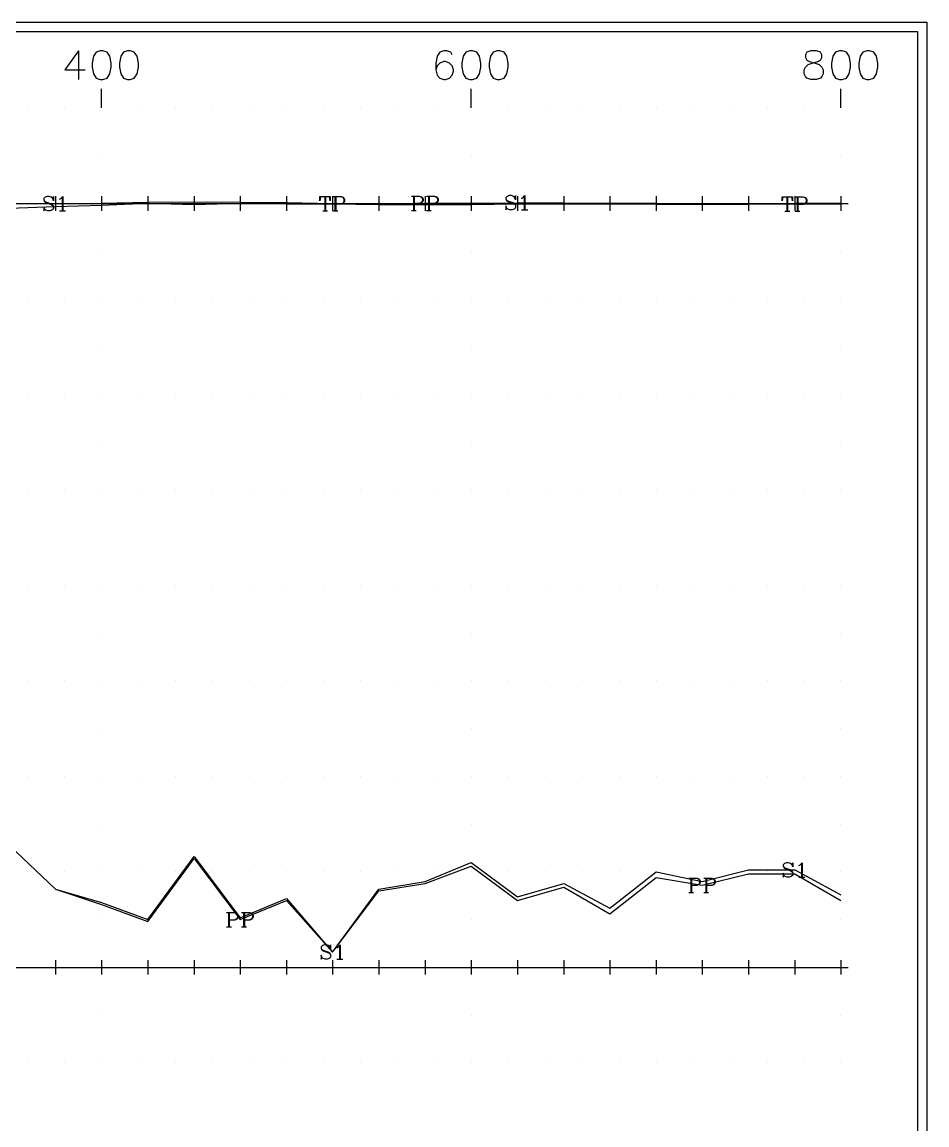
# Model space of a CAD drawing. Extents: x 10 to 200, y 0 to 250.
# Drawn here: x 105.3 to 200, y 134.5 to 250 of the extents above; entities that cross this region are included whole.
import ezdxf

# ---------------------------------------------------------------- set-up
doc = ezdxf.new("R2010")
doc.units = 0
doc.linetypes.add('1', pattern=[0])
for name, color, linetype in [('1', 7, '1'), ('2', 7, '1'), ('3', 7, '1')]:
    doc.layers.add(name, color=color, linetype=linetype)

msp = doc.modelspace()

# ---------------------------------------------------------------- linework, layer by layer
at = {"layer": '1'}
for p, q in [((111.15, 247), (111.15, 244)), ((113.58, 241), (113.58, 243)), ((152.29, 241), (152.29, 243)), ((191, 241), (191, 243)), ((107.98, 231), (109.5, 231)), ((108.74, 231.76), (108.74, 230.24)), ((109.46, 231.65), (109.46, 230.22)), ((112.82, 231), (114.34, 231)), ((113.58, 231.76), (113.58, 230.24)), ((117.66, 231), (119.18, 231)), ((118.42, 231.76), (118.42, 230.24)), ((122.5, 231), (124.02, 231)), ((123.26, 231.76), (123.26, 230.24)), ((127.33, 231), (128.86, 231)), ((128.1, 231.76), (128.1, 230.24)), ((132.17, 231), (133.7, 231)), ((132.94, 231.76), (132.94, 230.24)), ((136.95, 231.72), (136.95, 230.22)), ((137.01, 231), (138.54, 231)), ((137.02, 231.72), (137.02, 230.22)), ((137.77, 231.76), (137.77, 230.24)), ((138.02, 231.72), (138.02, 230.22)), ((138.1, 231.72), (138.1, 230.22)), ((141.85, 231), (143.37, 231)), ((142.61, 231.76), (142.61, 230.24)), ((146.24, 231.77), (146.24, 230.27)), ((146.31, 231.77), (146.31, 230.27)), ((146.69, 231), (148.21, 231)), ((147.45, 231.76), (147.45, 230.24)), ((147.81, 231.77), (147.81, 230.27)), ((147.88, 231.77), (147.88, 230.27)), ((151.53, 231), (153.05, 231)), ((152.29, 231.76), (152.29, 230.24)), ((156.37, 231), (157.89, 231)), ((157.13, 231.76), (157.13, 230.24)), ((157.84, 231.74), (157.84, 230.32)), ((161.21, 231), (162.73, 231)), ((161.97, 231.76), (161.97, 230.24)), ((166.04, 231), (167.57, 231)), ((166.81, 231.76), (166.81, 230.24)), ((170.88, 231), (172.41, 231)), ((171.65, 231.76), (171.65, 230.24)), ((175.72, 231), (177.25, 231)), ((176.48, 231.76), (176.48, 230.24)), ((180.56, 231), (182.08, 231)), ((181.32, 231.76), (181.32, 230.24)), ((185.34, 231.7), (185.34, 230.2)), ((185.4, 231), (186.92, 231)), ((185.41, 231.7), (185.41, 230.2)), ((186.16, 231.76), (186.16, 230.24)), ((186.41, 231.7), (186.41, 230.2)), ((186.48, 231.7), (186.48, 230.2)), ((190.24, 231), (191.76, 231)), ((191, 231.76), (191, 230.24)), ((109.17, 230.22), (109.81, 230.22)), ((136.74, 230.22), (137.24, 230.22)), ((137.81, 230.22), (138.31, 230.22)), ((146.02, 230.27), (146.52, 230.27)), ((147.59, 230.27), (148.09, 230.27)), ((157.56, 230.32), (158.2, 230.32)), ((185.13, 230.2), (185.63, 230.2)), ((186.2, 230.2), (186.7, 230.2)), ((186.88, 161.88), (186.88, 160.45)), ((175.27, 160.35), (175.27, 158.85)), ((175.34, 160.35), (175.34, 158.85)), ((176.84, 160.35), (176.84, 158.85)), ((176.91, 160.35), (176.91, 158.85)), ((186.59, 160.45), (187.23, 160.45)), ((175.06, 158.85), (175.56, 158.85)), ((176.63, 158.85), (177.13, 158.85)), ((126.88, 156.75), (126.88, 155.25)), ((126.95, 156.75), (126.95, 155.25)), ((128.45, 156.75), (128.45, 155.25)), ((128.53, 156.75), (128.53, 155.25)), ((126.67, 155.25), (127.17, 155.25)), ((128.24, 155.25), (128.74, 155.25)), ((138.49, 153.28), (138.49, 151.85)), ((108.74, 151.76), (108.74, 150.24)), ((113.58, 151.76), (113.58, 150.24)), ((118.42, 151.76), (118.42, 150.24)), ((123.26, 151.76), (123.26, 150.24)), ((128.1, 151.76), (128.1, 150.24)), ((132.94, 151.76), (132.94, 150.24)), ((137.77, 151.76), (137.77, 150.24)), ((138.2, 151.85), (138.85, 151.85)), ((142.61, 151.76), (142.61, 150.24)), ((147.45, 151.76), (147.45, 150.24)), ((152.29, 151.76), (152.29, 150.24)), ((157.13, 151.76), (157.13, 150.24)), ((161.97, 151.76), (161.97, 150.24)), ((166.81, 151.76), (166.81, 150.24)), ((171.65, 151.76), (171.65, 150.24)), ((176.48, 151.76), (176.48, 150.24)), ((181.32, 151.76), (181.32, 150.24)), ((186.16, 151.76), (186.16, 150.24)), ((191, 151.76), (191, 150.24)), ((107.98, 151), (109.5, 151)), ((112.82, 151), (114.34, 151)), ((117.66, 151), (119.18, 151)), ((122.5, 151), (124.02, 151)), ((127.33, 151), (128.86, 151)), ((132.17, 151), (133.7, 151)), ((137.01, 151), (138.54, 151)), ((141.85, 151), (143.37, 151)), ((146.69, 151), (148.21, 151)), ((151.53, 151), (153.05, 151)), ((156.37, 151), (157.89, 151)), ((161.21, 151), (162.73, 151)), ((166.04, 151), (167.57, 151)), ((170.88, 151), (172.41, 151)), ((175.72, 151), (177.25, 151)), ((180.56, 151), (182.08, 151)), ((185.4, 151), (186.92, 151)), ((190.24, 151), (191.76, 151))]:
    msp.add_line(p, q, dxfattribs=at)
for points in [[(111.15, 247), (109.72, 245), (111.87, 245)], [(113.44, 247), (113.01, 246.86), (112.72, 246.43), (112.58, 245.71), (112.58, 245.29), (112.72, 244.57), (113.01, 244.14), (113.44, 244), (113.72, 244), (114.15, 244.14), (114.44, 244.57), (114.58, 245.29), (114.58, 245.71), (114.44, 246.43), (114.15, 246.86), (113.72, 247), (113.44, 247)], [(116.29, 247), (115.87, 246.86), (115.58, 246.43), (115.44, 245.71), (115.44, 245.29), (115.58, 244.57), (115.87, 244.14), (116.29, 244), (116.58, 244), (117.01, 244.14), (117.29, 244.57), (117.44, 245.29), (117.44, 245.71), (117.29, 246.43), (117.01, 246.86), (116.58, 247), (116.29, 247)], [(150.29, 246.57), (150.15, 246.86), (149.72, 247), (149.43, 247), (149, 246.86), (148.72, 246.43), (148.58, 245.71), (148.58, 245), (148.72, 244.43), (149, 244.14), (149.43, 244), (149.58, 244), (150, 244.14), (150.29, 244.43), (150.43, 244.86), (150.43, 245), (150.29, 245.43), (150, 245.71), (149.58, 245.86), (149.43, 245.86), (149, 245.71), (148.72, 245.43), (148.58, 245)], [(152.15, 247), (151.72, 246.86), (151.43, 246.43), (151.29, 245.71), (151.29, 245.29), (151.43, 244.57), (151.72, 244.14), (152.15, 244), (152.43, 244), (152.86, 244.14), (153.15, 244.57), (153.29, 245.29), (153.29, 245.71), (153.15, 246.43), (152.86, 246.86), (152.43, 247), (152.15, 247)], [(155, 247), (154.58, 246.86), (154.29, 246.43), (154.15, 245.71), (154.15, 245.29), (154.29, 244.57), (154.58, 244.14), (155, 244), (155.29, 244), (155.72, 244.14), (156, 244.57), (156.15, 245.29), (156.15, 245.71), (156, 246.43), (155.72, 246.86), (155.29, 247), (155, 247)], [(187.86, 247), (187.43, 246.86), (187.29, 246.57), (187.29, 246.29), (187.43, 246), (187.71, 245.86), (188.29, 245.71), (188.71, 245.57), (189, 245.29), (189.14, 245), (189.14, 244.57), (189, 244.29), (188.86, 244.14), (188.43, 244), (187.86, 244), (187.43, 244.14), (187.29, 244.29), (187.14, 244.57), (187.14, 245), (187.29, 245.29), (187.57, 245.57), (188, 245.71), (188.57, 245.86), (188.86, 246), (189, 246.29), (189, 246.57), (188.86, 246.86), (188.43, 247), (187.86, 247)], [(190.86, 247), (190.43, 246.86), (190.14, 246.43), (190, 245.71), (190, 245.29), (190.14, 244.57), (190.43, 244.14), (190.86, 244), (191.14, 244), (191.57, 244.14), (191.86, 244.57), (192, 245.29), (192, 245.71), (191.86, 246.43), (191.57, 246.86), (191.14, 247), (190.86, 247)], [(193.71, 247), (193.29, 246.86), (193, 246.43), (192.86, 245.71), (192.86, 245.29), (193, 244.57), (193.29, 244.14), (193.71, 244), (194, 244), (194.43, 244.14), (194.71, 244.57), (194.86, 245.29), (194.86, 245.71), (194.71, 246.43), (194.43, 246.86), (194, 247), (193.71, 247)], [(103.9, 231.02), (108.74, 230.97), (113.58, 231.04), (118.42, 231.14), (123.26, 231.18), (128.1, 231.13), (132.94, 231.1), (137.77, 231), (142.61, 231), (147.45, 231.02), (152.29, 231.04), (157.13, 231.06), (161.97, 231.07), (166.81, 231.03), (171.65, 231.01), (176.48, 231.01), (181.32, 231), (186.16, 231.02), (191, 231.03)], [(103.9, 231.02), (108.74, 230.97), (113.58, 231.04), (118.42, 231.15), (123.26, 231.18), (128.1, 231.13), (132.94, 231.11), (137.77, 231), (142.61, 231), (147.45, 231.02), (152.29, 231.05), (157.13, 231.07), (161.97, 231.07), (166.81, 231.03), (171.65, 231.02), (176.48, 231.01), (181.32, 231), (186.16, 231.02), (191, 231.03)], [(103.9, 230.52), (108.74, 230.69), (113.58, 230.84), (118.42, 231.02), (123.26, 230.91), (128.1, 231.03), (132.94, 230.97), (137.77, 230.97), (142.61, 230.88), (147.45, 230.9), (152.29, 230.91), (157.13, 230.98), (161.97, 230.97), (166.81, 230.97), (171.65, 230.93), (176.48, 230.94), (181.32, 230.92), (186.16, 230.95), (191, 230.98)], [(103.9, 231), (108.74, 231), (113.58, 231), (118.42, 231), (123.26, 231), (128.1, 231), (132.94, 231), (137.77, 231), (142.61, 231), (147.45, 231), (152.29, 231), (157.13, 231), (161.97, 231), (166.81, 231), (171.65, 231), (176.48, 231), (181.32, 231), (186.16, 231), (191, 231)], [(108.46, 231.51), (108.53, 231.72), (108.53, 231.29), (108.46, 231.51), (108.31, 231.65), (108.1, 231.72), (107.88, 231.72), (107.67, 231.65), (107.53, 231.51), (107.53, 231.36), (107.6, 231.22), (107.67, 231.15), (107.81, 231.08), (108.24, 230.94), (108.38, 230.86), (108.53, 230.72)], [(107.53, 231.36), (107.67, 231.22), (107.81, 231.15), (108.24, 231.01), (108.38, 230.94), (108.46, 230.86), (108.53, 230.72), (108.53, 230.44), (108.38, 230.29), (108.17, 230.22), (107.96, 230.22), (107.74, 230.29), (107.6, 230.44), (107.53, 230.65), (107.53, 230.22), (107.6, 230.44)], [(109.17, 231.44), (109.31, 231.51), (109.53, 231.72), (109.53, 230.22)], [(136.52, 231.72), (136.45, 231.29), (136.45, 231.72), (137.52, 231.72), (137.52, 231.29), (137.45, 231.72)], [(137.81, 231.72), (138.67, 231.72), (138.88, 231.65), (138.95, 231.58), (139.02, 231.44), (139.02, 231.22), (138.95, 231.08), (138.88, 231.01), (138.67, 230.94), (138.1, 230.94)], [(138.67, 231.72), (138.81, 231.65), (138.88, 231.58), (138.95, 231.44), (138.95, 231.22), (138.88, 231.08), (138.81, 231.01), (138.67, 230.94)], [(146.02, 231.77), (146.88, 231.77), (147.09, 231.7), (147.17, 231.63), (147.24, 231.49), (147.24, 231.27), (147.17, 231.13), (147.09, 231.06), (146.88, 230.99), (146.31, 230.99)], [(146.88, 231.77), (147.02, 231.7), (147.09, 231.63), (147.17, 231.49), (147.17, 231.27), (147.09, 231.13), (147.02, 231.06), (146.88, 230.99)], [(147.59, 231.77), (148.45, 231.77), (148.67, 231.7), (148.74, 231.63), (148.81, 231.49), (148.81, 231.27), (148.74, 231.13), (148.67, 231.06), (148.45, 230.99), (147.88, 230.99)], [(148.45, 231.77), (148.59, 231.7), (148.67, 231.63), (148.74, 231.49), (148.74, 231.27), (148.67, 231.13), (148.59, 231.06), (148.45, 230.99)], [(156.84, 231.6), (156.91, 231.82), (156.91, 231.39), (156.84, 231.6), (156.7, 231.74), (156.49, 231.82), (156.27, 231.82), (156.06, 231.74), (155.91, 231.6), (155.91, 231.46), (155.99, 231.32), (156.06, 231.24), (156.2, 231.17), (156.63, 231.03), (156.77, 230.96), (156.91, 230.82)], [(155.91, 231.46), (156.06, 231.32), (156.2, 231.24), (156.63, 231.1), (156.77, 231.03), (156.84, 230.96), (156.91, 230.82), (156.91, 230.53), (156.77, 230.39), (156.56, 230.32), (156.34, 230.32), (156.13, 230.39), (155.99, 230.53), (155.91, 230.74), (155.91, 230.32), (155.99, 230.53)], [(157.56, 231.53), (157.7, 231.6), (157.91, 231.82), (157.91, 230.32)], [(184.91, 231.7), (184.84, 231.27), (184.84, 231.7), (185.91, 231.7), (185.91, 231.27), (185.84, 231.7)], [(186.2, 231.7), (187.05, 231.7), (187.27, 231.62), (187.34, 231.55), (187.41, 231.41), (187.41, 231.2), (187.34, 231.05), (187.27, 230.98), (187.05, 230.91), (186.48, 230.91)], [(187.05, 231.7), (187.2, 231.62), (187.27, 231.55), (187.34, 231.41), (187.34, 231.2), (187.27, 231.05), (187.2, 230.98), (187.05, 230.91)], [(103.9, 163.8), (108.74, 159.2), (113.58, 157.6), (118.42, 155.8), (123.26, 162.4), (128.1, 156), (132.94, 158), (137.77, 152.6), (142.61, 159), (147.45, 159.8), (152.29, 161.6), (157.13, 158), (161.97, 159.4), (166.81, 156.6), (171.65, 160.4), (176.48, 159.6), (181.32, 160.8), (186.16, 160.8), (191, 158)], [(103.9, 163.8), (108.74, 159.2), (113.58, 157.8), (118.42, 156), (123.26, 162.6), (128.1, 156.2), (132.94, 158.2), (137.77, 152.6), (142.61, 159.2), (147.45, 160), (152.29, 162), (157.13, 158.4), (161.97, 159.8), (166.81, 157.2), (171.65, 161), (176.48, 160), (181.32, 161.2), (186.16, 161.2), (191, 158.6)], [(185.88, 161.74), (185.95, 161.95), (185.95, 161.52), (185.88, 161.74), (185.73, 161.88), (185.52, 161.95), (185.3, 161.95), (185.09, 161.88), (184.95, 161.74), (184.95, 161.59), (185.02, 161.45), (185.09, 161.38), (185.23, 161.31), (185.66, 161.16), (185.8, 161.09), (185.95, 160.95)], [(186.59, 161.66), (186.73, 161.74), (186.95, 161.95), (186.95, 160.45)], [(184.95, 161.59), (185.09, 161.45), (185.23, 161.38), (185.66, 161.24), (185.8, 161.16), (185.88, 161.09), (185.95, 160.95), (185.95, 160.66), (185.8, 160.52), (185.59, 160.45), (185.38, 160.45), (185.16, 160.52), (185.02, 160.66), (184.95, 160.88), (184.95, 160.45), (185.02, 160.66)], [(175.06, 160.35), (175.91, 160.35), (176.13, 160.28), (176.2, 160.21), (176.27, 160.06), (176.27, 159.85), (176.2, 159.71), (176.13, 159.64), (175.91, 159.56), (175.34, 159.56)], [(175.91, 160.35), (176.06, 160.28), (176.13, 160.21), (176.2, 160.06), (176.2, 159.85), (176.13, 159.71), (176.06, 159.64), (175.91, 159.56)], [(176.63, 160.35), (177.48, 160.35), (177.7, 160.28), (177.77, 160.21), (177.84, 160.06), (177.84, 159.85), (177.77, 159.71), (177.7, 159.64), (177.48, 159.56), (176.91, 159.56)], [(177.48, 160.35), (177.63, 160.28), (177.7, 160.21), (177.77, 160.06), (177.77, 159.85), (177.7, 159.71), (177.63, 159.64), (177.48, 159.56)], [(126.67, 156.75), (127.53, 156.75), (127.74, 156.68), (127.81, 156.61), (127.88, 156.46), (127.88, 156.25), (127.81, 156.11), (127.74, 156.04), (127.53, 155.96), (126.95, 155.96)], [(127.53, 156.75), (127.67, 156.68), (127.74, 156.61), (127.81, 156.46), (127.81, 156.25), (127.74, 156.11), (127.67, 156.04), (127.53, 155.96)], [(128.24, 156.75), (129.1, 156.75), (129.31, 156.68), (129.38, 156.61), (129.45, 156.46), (129.45, 156.25), (129.38, 156.11), (129.31, 156.04), (129.1, 155.96), (128.53, 155.96)], [(129.1, 156.75), (129.24, 156.68), (129.31, 156.61), (129.38, 156.46), (129.38, 156.25), (129.31, 156.11), (129.24, 156.04), (129.1, 155.96)], [(137.49, 153.14), (137.56, 153.35), (137.56, 152.92), (137.49, 153.14), (137.35, 153.28), (137.13, 153.35), (136.92, 153.35), (136.7, 153.28), (136.56, 153.14), (136.56, 152.99), (136.63, 152.85), (136.7, 152.78), (136.85, 152.71), (137.27, 152.56), (137.42, 152.49), (137.56, 152.35)], [(136.56, 152.99), (136.7, 152.85), (136.85, 152.78), (137.27, 152.64), (137.42, 152.56), (137.49, 152.49), (137.56, 152.35), (137.56, 152.06), (137.42, 151.92), (137.2, 151.85), (136.99, 151.85), (136.77, 151.92), (136.63, 152.06), (136.56, 152.28), (136.56, 151.85), (136.63, 152.06)], [(138.2, 153.06), (138.35, 153.14), (138.56, 153.35), (138.56, 151.85)], [(103.9, 151), (108.74, 151), (113.58, 151), (118.42, 151), (123.26, 151), (128.1, 151), (132.94, 151), (137.77, 151), (142.61, 151), (147.45, 151), (152.29, 151), (157.13, 151), (161.97, 151), (166.81, 151), (171.65, 151), (176.48, 151), (181.32, 151), (186.16, 151), (191, 151)]]:
    msp.add_lwpolyline(points, dxfattribs=at)
at = {"layer": '2'}
for points in [[(11, 1), (11, 249), (199, 249), (199, 1), (11, 1)], [(105.84, 241), (105.84, 241), (105.84, 241), (105.84, 241), (105.84, 241)], [(109.71, 241), (109.71, 241), (109.71, 241), (109.71, 241), (109.71, 241)], [(113.58, 241), (113.58, 241), (113.58, 241), (113.58, 241), (113.58, 241)], [(113.58, 241), (113.58, 241), (113.58, 241), (113.58, 241), (113.58, 241)], [(117.45, 241), (117.45, 241), (117.45, 241), (117.45, 241), (117.45, 241)], [(121.32, 241), (121.32, 241), (121.32, 241), (121.32, 241), (121.32, 241)], [(125.2, 241), (125.19, 241), (125.19, 241), (125.2, 241), (125.2, 241)], [(129.07, 241), (129.06, 241), (129.06, 241), (129.07, 241), (129.07, 241)], [(132.94, 241), (132.93, 241), (132.93, 241), (132.94, 241), (132.94, 241)], [(136.81, 241), (136.8, 241), (136.8, 241), (136.81, 241), (136.81, 241)], [(140.68, 241), (140.68, 241), (140.68, 241), (140.68, 241), (140.68, 241)], [(144.55, 241), (144.55, 241), (144.55, 241), (144.55, 241), (144.55, 241)], [(148.42, 241), (148.42, 241), (148.42, 241), (148.42, 241), (148.42, 241)], [(152.29, 241), (152.29, 241), (152.29, 241), (152.29, 241), (152.29, 241)], [(152.29, 241), (152.29, 241), (152.29, 241), (152.29, 241), (152.29, 241)], [(156.16, 241), (156.16, 241), (156.16, 241), (156.16, 241), (156.16, 241)], [(160.03, 241), (160.03, 241), (160.03, 241), (160.03, 241), (160.03, 241)], [(163.9, 241), (163.9, 241), (163.9, 241), (163.9, 241), (163.9, 241)], [(167.78, 241), (167.77, 241), (167.77, 241), (167.78, 241), (167.78, 241)], [(171.65, 241), (171.64, 241), (171.64, 241), (171.65, 241), (171.65, 241)], [(175.52, 241), (175.51, 241), (175.51, 241), (175.52, 241), (175.52, 241)], [(179.39, 241), (179.39, 241), (179.39, 241), (179.39, 241), (179.39, 241)], [(183.26, 241), (183.26, 241), (183.26, 241), (183.26, 241), (183.26, 241)], [(187.13, 241), (187.13, 241), (187.13, 241), (187.13, 241), (187.13, 241)], [(191, 241), (191, 241), (191, 241), (191, 241), (191, 241)], [(191, 241), (191, 241), (191, 241), (191, 241), (191, 241)], [(113.58, 236), (113.58, 236), (113.58, 236), (113.58, 236), (113.58, 236)], [(152.29, 236), (152.29, 236), (152.29, 236), (152.29, 236), (152.29, 236)], [(191, 236), (191, 236), (191, 236), (191, 236), (191, 236)], [(105.84, 231), (105.84, 231), (105.84, 231), (105.84, 231), (105.84, 231)], [(109.71, 231), (109.71, 231), (109.71, 231), (109.71, 231), (109.71, 231)], [(113.58, 231), (113.58, 231), (113.58, 231), (113.58, 231), (113.58, 231)], [(113.58, 231), (113.58, 231), (113.58, 231), (113.58, 231), (113.58, 231)], [(117.45, 231), (117.45, 231), (117.45, 231), (117.45, 231), (117.45, 231)], [(121.32, 231), (121.32, 231), (121.32, 231), (121.32, 231), (121.32, 231)], [(125.2, 231), (125.19, 231), (125.19, 231), (125.2, 231), (125.2, 231)], [(129.07, 231), (129.06, 231), (129.06, 231), (129.07, 231), (129.07, 231)], [(132.94, 231), (132.93, 231), (132.93, 231), (132.94, 231), (132.94, 231)], [(136.81, 231), (136.8, 231), (136.8, 231), (136.81, 231), (136.81, 231)], [(140.68, 231), (140.68, 231), (140.68, 231), (140.68, 231), (140.68, 231)], [(144.55, 231), (144.55, 231), (144.55, 231), (144.55, 231), (144.55, 231)], [(148.42, 231), (148.42, 231), (148.42, 231), (148.42, 231), (148.42, 231)], [(152.29, 231), (152.29, 231), (152.29, 231), (152.29, 231), (152.29, 231)], [(152.29, 231), (152.29, 231), (152.29, 231), (152.29, 231), (152.29, 231)], [(156.16, 231), (156.16, 231), (156.16, 231), (156.16, 231), (156.16, 231)], [(160.03, 231), (160.03, 231), (160.03, 231), (160.03, 231), (160.03, 231)], [(163.9, 231), (163.9, 231), (163.9, 231), (163.9, 231), (163.9, 231)], [(167.78, 231), (167.77, 231), (167.77, 231), (167.78, 231), (167.78, 231)], [(171.65, 231), (171.64, 231), (171.64, 231), (171.65, 231), (171.65, 231)], [(175.52, 231), (175.51, 231), (175.51, 231), (175.52, 231), (175.52, 231)], [(179.39, 231), (179.39, 231), (179.39, 231), (179.39, 231), (179.39, 231)], [(183.26, 231), (183.26, 231), (183.26, 231), (183.26, 231), (183.26, 231)], [(187.13, 231), (187.13, 231), (187.13, 231), (187.13, 231), (187.13, 231)], [(191, 231), (191, 231), (191, 231), (191, 231), (191, 231)], [(191, 231), (191, 231), (191, 231), (191, 231), (191, 231)], [(113.58, 226), (113.58, 226), (113.58, 226), (113.58, 226), (113.58, 226)], [(152.29, 226), (152.29, 226), (152.29, 226), (152.29, 226), (152.29, 226)], [(191, 226), (191, 226), (191, 226), (191, 226), (191, 226)], [(105.84, 221), (105.84, 221), (105.84, 221), (105.84, 221), (105.84, 221)], [(109.71, 221), (109.71, 221), (109.71, 221), (109.71, 221), (109.71, 221)], [(113.58, 221), (113.58, 221), (113.58, 221), (113.58, 221), (113.58, 221)], [(113.58, 221), (113.58, 221), (113.58, 221), (113.58, 221), (113.58, 221)], [(117.45, 221), (117.45, 221), (117.45, 221), (117.45, 221), (117.45, 221)], [(121.32, 221), (121.32, 221), (121.32, 221), (121.32, 221), (121.32, 221)], [(125.2, 221), (125.19, 221), (125.19, 221), (125.2, 221), (125.2, 221)], [(129.07, 221), (129.06, 221), (129.06, 221), (129.07, 221), (129.07, 221)], [(132.94, 221), (132.93, 221), (132.93, 221), (132.94, 221), (132.94, 221)], [(136.81, 221), (136.8, 221), (136.8, 221), (136.81, 221), (136.81, 221)], [(140.68, 221), (140.68, 221), (140.68, 221), (140.68, 221), (140.68, 221)], [(144.55, 221), (144.55, 221), (144.55, 221), (144.55, 221), (144.55, 221)], [(148.42, 221), (148.42, 221), (148.42, 221), (148.42, 221), (148.42, 221)], [(152.29, 221), (152.29, 221), (152.29, 221), (152.29, 221), (152.29, 221)], [(152.29, 221), (152.29, 221), (152.29, 221), (152.29, 221), (152.29, 221)], [(156.16, 221), (156.16, 221), (156.16, 221), (156.16, 221), (156.16, 221)], [(160.03, 221), (160.03, 221), (160.03, 221), (160.03, 221), (160.03, 221)], [(163.9, 221), (163.9, 221), (163.9, 221), (163.9, 221), (163.9, 221)], [(167.78, 221), (167.77, 221), (167.77, 221), (167.78, 221), (167.78, 221)], [(171.65, 221), (171.64, 221), (171.64, 221), (171.65, 221), (171.65, 221)], [(175.52, 221), (175.51, 221), (175.51, 221), (175.52, 221), (175.52, 221)], [(179.39, 221), (179.39, 221), (179.39, 221), (179.39, 221), (179.39, 221)], [(183.26, 221), (183.26, 221), (183.26, 221), (183.26, 221), (183.26, 221)], [(187.13, 221), (187.13, 221), (187.13, 221), (187.13, 221), (187.13, 221)], [(191, 221), (191, 221), (191, 221), (191, 221), (191, 221)], [(191, 221), (191, 221), (191, 221), (191, 221), (191, 221)], [(113.58, 216), (113.58, 216), (113.58, 216), (113.58, 216), (113.58, 216)], [(152.29, 216), (152.29, 216), (152.29, 216), (152.29, 216), (152.29, 216)], [(191, 216), (191, 216), (191, 216), (191, 216), (191, 216)], [(105.84, 211), (105.84, 211), (105.84, 211), (105.84, 211), (105.84, 211)], [(109.71, 211), (109.71, 211), (109.71, 211), (109.71, 211), (109.71, 211)], [(113.58, 211), (113.58, 211), (113.58, 211), (113.58, 211), (113.58, 211)], [(113.58, 211), (113.58, 211), (113.58, 211), (113.58, 211), (113.58, 211)], [(117.45, 211), (117.45, 211), (117.45, 211), (117.45, 211), (117.45, 211)], [(121.32, 211), (121.32, 211), (121.32, 211), (121.32, 211), (121.32, 211)], [(125.2, 211), (125.19, 211), (125.19, 211), (125.2, 211), (125.2, 211)], [(129.07, 211), (129.06, 211), (129.06, 211), (129.07, 211), (129.07, 211)], [(132.94, 211), (132.93, 211), (132.93, 211), (132.94, 211), (132.94, 211)], [(136.81, 211), (136.8, 211), (136.8, 211), (136.81, 211), (136.81, 211)], [(140.68, 211), (140.68, 211), (140.68, 211), (140.68, 211), (140.68, 211)], [(144.55, 211), (144.55, 211), (144.55, 211), (144.55, 211), (144.55, 211)], [(148.42, 211), (148.42, 211), (148.42, 211), (148.42, 211), (148.42, 211)], [(152.29, 211), (152.29, 211), (152.29, 211), (152.29, 211), (152.29, 211)], [(152.29, 211), (152.29, 211), (152.29, 211), (152.29, 211), (152.29, 211)], [(156.16, 211), (156.16, 211), (156.16, 211), (156.16, 211), (156.16, 211)], [(160.03, 211), (160.03, 211), (160.03, 211), (160.03, 211), (160.03, 211)], [(163.9, 211), (163.9, 211), (163.9, 211), (163.9, 211), (163.9, 211)], [(167.78, 211), (167.77, 211), (167.77, 211), (167.78, 211), (167.78, 211)], [(171.65, 211), (171.64, 211), (171.64, 211), (171.65, 211), (171.65, 211)], [(175.52, 211), (175.51, 211), (175.51, 211), (175.52, 211), (175.52, 211)], [(179.39, 211), (179.39, 211), (179.39, 211), (179.39, 211), (179.39, 211)], [(183.26, 211), (183.26, 211), (183.26, 211), (183.26, 211), (183.26, 211)], [(187.13, 211), (187.13, 211), (187.13, 211), (187.13, 211), (187.13, 211)], [(191, 211), (191, 211), (191, 211), (191, 211), (191, 211)], [(191, 211), (191, 211), (191, 211), (191, 211), (191, 211)], [(113.58, 206), (113.58, 206), (113.58, 206), (113.58, 206), (113.58, 206)], [(152.29, 206), (152.29, 206), (152.29, 206), (152.29, 206), (152.29, 206)], [(191, 206), (191, 206), (191, 206), (191, 206), (191, 206)], [(105.84, 201), (105.84, 201), (105.84, 201), (105.84, 201), (105.84, 201)], [(109.71, 201), (109.71, 201), (109.71, 201), (109.71, 201), (109.71, 201)], [(113.58, 201), (113.58, 201), (113.58, 201), (113.58, 201), (113.58, 201)], [(117.45, 201), (117.45, 201), (117.45, 201), (117.45, 201), (117.45, 201)], [(121.32, 201), (121.32, 201), (121.32, 201), (121.32, 201), (121.32, 201)], [(125.2, 201), (125.19, 201), (125.19, 201), (125.2, 201), (125.2, 201)], [(129.07, 201), (129.06, 201), (129.06, 201), (129.07, 201), (129.07, 201)], [(132.94, 201), (132.93, 201), (132.93, 201), (132.94, 201), (132.94, 201)], [(136.81, 201), (136.8, 201), (136.8, 201), (136.81, 201), (136.81, 201)], [(140.68, 201), (140.68, 201), (140.68, 201), (140.68, 201), (140.68, 201)], [(144.55, 201), (144.55, 201), (144.55, 201), (144.55, 201), (144.55, 201)], [(148.42, 201), (148.42, 201), (148.42, 201), (148.42, 201), (148.42, 201)], [(152.29, 201), (152.29, 201), (152.29, 201), (152.29, 201), (152.29, 201)], [(156.16, 201), (156.16, 201), (156.16, 201), (156.16, 201), (156.16, 201)], [(160.03, 201), (160.03, 201), (160.03, 201), (160.03, 201), (160.03, 201)], [(163.9, 201), (163.9, 201), (163.9, 201), (163.9, 201), (163.9, 201)], [(167.78, 201), (167.77, 201), (167.77, 201), (167.78, 201), (167.78, 201)], [(171.65, 201), (171.64, 201), (171.64, 201), (171.65, 201), (171.65, 201)], [(175.52, 201), (175.51, 201), (175.51, 201), (175.52, 201), (175.52, 201)], [(179.39, 201), (179.39, 201), (179.39, 201), (179.39, 201), (179.39, 201)], [(183.26, 201), (183.26, 201), (183.26, 201), (183.26, 201), (183.26, 201)], [(187.13, 201), (187.13, 201), (187.13, 201), (187.13, 201), (187.13, 201)], [(191, 201), (191, 201), (191, 201), (191, 201), (191, 201)], [(105.84, 191), (105.84, 191), (105.84, 191), (105.84, 191), (105.84, 191)], [(109.71, 191), (109.71, 191), (109.71, 191), (109.71, 191), (109.71, 191)], [(113.58, 191), (113.58, 191), (113.58, 191), (113.58, 191), (113.58, 191)], [(113.58, 191), (113.58, 191), (113.58, 191), (113.58, 191), (113.58, 191)], [(117.45, 191), (117.45, 191), (117.45, 191), (117.45, 191), (117.45, 191)], [(121.32, 191), (121.32, 191), (121.32, 191), (121.32, 191), (121.32, 191)], [(125.2, 191), (125.19, 191), (125.19, 191), (125.2, 191), (125.2, 191)], [(129.07, 191), (129.06, 191), (129.06, 191), (129.07, 191), (129.07, 191)], [(132.94, 191), (132.93, 191), (132.93, 191), (132.94, 191), (132.94, 191)], [(136.81, 191), (136.8, 191), (136.8, 191), (136.81, 191), (136.81, 191)], [(140.68, 191), (140.68, 191), (140.68, 191), (140.68, 191), (140.68, 191)], [(144.55, 191), (144.55, 191), (144.55, 191), (144.55, 191), (144.55, 191)], [(148.42, 191), (148.42, 191), (148.42, 191), (148.42, 191), (148.42, 191)], [(152.29, 191), (152.29, 191), (152.29, 191), (152.29, 191), (152.29, 191)], [(152.29, 191), (152.29, 191), (152.29, 191), (152.29, 191), (152.29, 191)], [(156.16, 191), (156.16, 191), (156.16, 191), (156.16, 191), (156.16, 191)], [(160.03, 191), (160.03, 191), (160.03, 191), (160.03, 191), (160.03, 191)], [(163.9, 191), (163.9, 191), (163.9, 191), (163.9, 191), (163.9, 191)], [(167.78, 191), (167.77, 191), (167.77, 191), (167.78, 191), (167.78, 191)], [(171.65, 191), (171.64, 191), (171.64, 191), (171.65, 191), (171.65, 191)], [(175.52, 191), (175.51, 191), (175.51, 191), (175.52, 191), (175.52, 191)], [(179.39, 191), (179.39, 191), (179.39, 191), (179.39, 191), (179.39, 191)], [(183.26, 191), (183.26, 191), (183.26, 191), (183.26, 191), (183.26, 191)], [(187.13, 191), (187.13, 191), (187.13, 191), (187.13, 191), (187.13, 191)], [(191, 191), (191, 191), (191, 191), (191, 191), (191, 191)], [(191, 191), (191, 191), (191, 191), (191, 191), (191, 191)], [(113.58, 186), (113.58, 186), (113.58, 186), (113.58, 186), (113.58, 186)], [(152.29, 186), (152.29, 186), (152.29, 186), (152.29, 186), (152.29, 186)], [(191, 186), (191, 186), (191, 186), (191, 186), (191, 186)], [(105.84, 181), (105.84, 181), (105.84, 181), (105.84, 181), (105.84, 181)], [(109.71, 181), (109.71, 181), (109.71, 181), (109.71, 181), (109.71, 181)], [(113.58, 181), (113.58, 181), (113.58, 181), (113.58, 181), (113.58, 181)], [(113.58, 181), (113.58, 181), (113.58, 181), (113.58, 181), (113.58, 181)], [(117.45, 181), (117.45, 181), (117.45, 181), (117.45, 181), (117.45, 181)], [(121.32, 181), (121.32, 181), (121.32, 181), (121.32, 181), (121.32, 181)], [(125.2, 181), (125.19, 181), (125.19, 181), (125.2, 181), (125.2, 181)], [(129.07, 181), (129.06, 181), (129.06, 181), (129.07, 181), (129.07, 181)], [(132.94, 181), (132.93, 181), (132.93, 181), (132.94, 181), (132.94, 181)], [(136.81, 181), (136.8, 181), (136.8, 181), (136.81, 181), (136.81, 181)], [(140.68, 181), (140.68, 181), (140.68, 181), (140.68, 181), (140.68, 181)], [(144.55, 181), (144.55, 181), (144.55, 181), (144.55, 181), (144.55, 181)], [(148.42, 181), (148.42, 181), (148.42, 181), (148.42, 181), (148.42, 181)], [(152.29, 181), (152.29, 181), (152.29, 181), (152.29, 181), (152.29, 181)], [(152.29, 181), (152.29, 181), (152.29, 181), (152.29, 181), (152.29, 181)], [(156.16, 181), (156.16, 181), (156.16, 181), (156.16, 181), (156.16, 181)], [(160.03, 181), (160.03, 181), (160.03, 181), (160.03, 181), (160.03, 181)], [(163.9, 181), (163.9, 181), (163.9, 181), (163.9, 181), (163.9, 181)], [(167.78, 181), (167.77, 181), (167.77, 181), (167.78, 181), (167.78, 181)], [(171.65, 181), (171.64, 181), (171.64, 181), (171.65, 181), (171.65, 181)], [(175.52, 181), (175.51, 181), (175.51, 181), (175.52, 181), (175.52, 181)], [(179.39, 181), (179.39, 181), (179.39, 181), (179.39, 181), (179.39, 181)], [(183.26, 181), (183.26, 181), (183.26, 181), (183.26, 181), (183.26, 181)], [(187.13, 181), (187.13, 181), (187.13, 181), (187.13, 181), (187.13, 181)], [(191, 181), (191, 181), (191, 181), (191, 181), (191, 181)], [(191, 181), (191, 181), (191, 181), (191, 181), (191, 181)], [(113.58, 176), (113.58, 176), (113.58, 176), (113.58, 176), (113.58, 176)], [(152.29, 176), (152.29, 176), (152.29, 176), (152.29, 176), (152.29, 176)], [(191, 176), (191, 176), (191, 176), (191, 176), (191, 176)], [(105.84, 171), (105.84, 171), (105.84, 171), (105.84, 171), (105.84, 171)], [(109.71, 171), (109.71, 171), (109.71, 171), (109.71, 171), (109.71, 171)], [(113.58, 171), (113.58, 171), (113.58, 171), (113.58, 171), (113.58, 171)], [(113.58, 171), (113.58, 171), (113.58, 171), (113.58, 171), (113.58, 171)], [(117.45, 171), (117.45, 171), (117.45, 171), (117.45, 171), (117.45, 171)], [(121.32, 171), (121.32, 171), (121.32, 171), (121.32, 171), (121.32, 171)], [(125.2, 171), (125.19, 171), (125.19, 171), (125.2, 171), (125.2, 171)], [(129.07, 171), (129.06, 171), (129.06, 171), (129.07, 171), (129.07, 171)], [(132.94, 171), (132.93, 171), (132.93, 171), (132.94, 171), (132.94, 171)], [(136.81, 171), (136.8, 171), (136.8, 171), (136.81, 171), (136.81, 171)], [(140.68, 171), (140.68, 171), (140.68, 171), (140.68, 171), (140.68, 171)], [(144.55, 171), (144.55, 171), (144.55, 171), (144.55, 171), (144.55, 171)], [(148.42, 171), (148.42, 171), (148.42, 171), (148.42, 171), (148.42, 171)], [(152.29, 171), (152.29, 171), (152.29, 171), (152.29, 171), (152.29, 171)], [(152.29, 171), (152.29, 171), (152.29, 171), (152.29, 171), (152.29, 171)], [(156.16, 171), (156.16, 171), (156.16, 171), (156.16, 171), (156.16, 171)], [(160.03, 171), (160.03, 171), (160.03, 171), (160.03, 171), (160.03, 171)], [(163.9, 171), (163.9, 171), (163.9, 171), (163.9, 171), (163.9, 171)], [(167.78, 171), (167.77, 171), (167.77, 171), (167.78, 171), (167.78, 171)], [(171.65, 171), (171.64, 171), (171.64, 171), (171.65, 171), (171.65, 171)], [(175.52, 171), (175.51, 171), (175.51, 171), (175.52, 171), (175.52, 171)], [(179.39, 171), (179.39, 171), (179.39, 171), (179.39, 171), (179.39, 171)], [(183.26, 171), (183.26, 171), (183.26, 171), (183.26, 171), (183.26, 171)], [(187.13, 171), (187.13, 171), (187.13, 171), (187.13, 171), (187.13, 171)], [(191, 171), (191, 171), (191, 171), (191, 171), (191, 171)], [(191, 171), (191, 171), (191, 171), (191, 171), (191, 171)], [(113.58, 166), (113.58, 166), (113.58, 166), (113.58, 166), (113.58, 166)], [(152.29, 166), (152.29, 166), (152.29, 166), (152.29, 166), (152.29, 166)], [(191, 166), (191, 166), (191, 166), (191, 166), (191, 166)], [(105.84, 161), (105.84, 161), (105.84, 161), (105.84, 161), (105.84, 161)], [(109.71, 161), (109.71, 161), (109.71, 161), (109.71, 161), (109.71, 161)], [(113.58, 161), (113.58, 161), (113.58, 161), (113.58, 161), (113.58, 161)], [(113.58, 161), (113.58, 161), (113.58, 161), (113.58, 161), (113.58, 161)], [(117.45, 161), (117.45, 161), (117.45, 161), (117.45, 161), (117.45, 161)], [(121.32, 161), (121.32, 161), (121.32, 161), (121.32, 161), (121.32, 161)], [(125.2, 161), (125.19, 161), (125.19, 161), (125.2, 161), (125.2, 161)], [(129.07, 161), (129.06, 161), (129.06, 161), (129.07, 161), (129.07, 161)], [(132.94, 161), (132.93, 161), (132.93, 161), (132.94, 161), (132.94, 161)], [(136.81, 161), (136.8, 161), (136.8, 161), (136.81, 161), (136.81, 161)], [(140.68, 161), (140.68, 161), (140.68, 161), (140.68, 161), (140.68, 161)], [(144.55, 161), (144.55, 161), (144.55, 161), (144.55, 161), (144.55, 161)], [(148.42, 161), (148.42, 161), (148.42, 161), (148.42, 161), (148.42, 161)], [(152.29, 161), (152.29, 161), (152.29, 161), (152.29, 161), (152.29, 161)], [(152.29, 161), (152.29, 161), (152.29, 161), (152.29, 161), (152.29, 161)], [(156.16, 161), (156.16, 161), (156.16, 161), (156.16, 161), (156.16, 161)], [(160.03, 161), (160.03, 161), (160.03, 161), (160.03, 161), (160.03, 161)], [(163.9, 161), (163.9, 161), (163.9, 161), (163.9, 161), (163.9, 161)], [(167.78, 161), (167.77, 161), (167.77, 161), (167.78, 161), (167.78, 161)], [(171.65, 161), (171.64, 161), (171.64, 161), (171.65, 161), (171.65, 161)], [(175.52, 161), (175.51, 161), (175.51, 161), (175.52, 161), (175.52, 161)], [(179.39, 161), (179.39, 161), (179.39, 161), (179.39, 161), (179.39, 161)], [(183.26, 161), (183.26, 161), (183.26, 161), (183.26, 161), (183.26, 161)], [(187.13, 161), (187.13, 161), (187.13, 161), (187.13, 161), (187.13, 161)], [(191, 161), (191, 161), (191, 161), (191, 161), (191, 161)], [(191, 161), (191, 161), (191, 161), (191, 161), (191, 161)], [(113.58, 156), (113.58, 156), (113.58, 156), (113.58, 156), (113.58, 156)], [(152.29, 156), (152.29, 156), (152.29, 156), (152.29, 156), (152.29, 156)], [(191, 156), (191, 156), (191, 156), (191, 156), (191, 156)], [(105.84, 151), (105.84, 151), (105.84, 151), (105.84, 151), (105.84, 151)], [(109.71, 151), (109.71, 151), (109.71, 151), (109.71, 151), (109.71, 151)], [(113.58, 151), (113.58, 151), (113.58, 151), (113.58, 151), (113.58, 151)], [(113.58, 151), (113.58, 151), (113.58, 151), (113.58, 151), (113.58, 151)], [(117.45, 151), (117.45, 151), (117.45, 151), (117.45, 151), (117.45, 151)], [(121.32, 151), (121.32, 151), (121.32, 151), (121.32, 151), (121.32, 151)], [(125.2, 151), (125.19, 151), (125.19, 151), (125.2, 151), (125.2, 151)], [(129.07, 151), (129.06, 151), (129.06, 151), (129.07, 151), (129.07, 151)], [(132.94, 151), (132.93, 151), (132.93, 151), (132.94, 151), (132.94, 151)], [(136.81, 151), (136.8, 151), (136.8, 151), (136.81, 151), (136.81, 151)], [(140.68, 151), (140.68, 151), (140.68, 151), (140.68, 151), (140.68, 151)], [(144.55, 151), (144.55, 151), (144.55, 151), (144.55, 151), (144.55, 151)], [(148.42, 151), (148.42, 151), (148.42, 151), (148.42, 151), (148.42, 151)], [(152.29, 151), (152.29, 151), (152.29, 151), (152.29, 151), (152.29, 151)], [(152.29, 151), (152.29, 151), (152.29, 151), (152.29, 151), (152.29, 151)], [(156.16, 151), (156.16, 151), (156.16, 151), (156.16, 151), (156.16, 151)], [(160.03, 151), (160.03, 151), (160.03, 151), (160.03, 151), (160.03, 151)], [(163.9, 151), (163.9, 151), (163.9, 151), (163.9, 151), (163.9, 151)], [(167.78, 151), (167.77, 151), (167.77, 151), (167.78, 151), (167.78, 151)], [(171.65, 151), (171.64, 151), (171.64, 151), (171.65, 151), (171.65, 151)], [(175.52, 151), (175.51, 151), (175.51, 151), (175.52, 151), (175.52, 151)], [(179.39, 151), (179.39, 151), (179.39, 151), (179.39, 151), (179.39, 151)], [(183.26, 151), (183.26, 151), (183.26, 151), (183.26, 151), (183.26, 151)], [(187.13, 151), (187.13, 151), (187.13, 151), (187.13, 151), (187.13, 151)], [(191, 151), (191, 151), (191, 151), (191, 151), (191, 151)], [(191, 151), (191, 151), (191, 151), (191, 151), (191, 151)], [(113.58, 146), (113.58, 146), (113.58, 146), (113.58, 146), (113.58, 146)], [(152.29, 146), (152.29, 146), (152.29, 146), (152.29, 146), (152.29, 146)], [(191, 146), (191, 146), (191, 146), (191, 146), (191, 146)], [(105.84, 141), (105.84, 141), (105.84, 141), (105.84, 141), (105.84, 141)], [(109.71, 141), (109.71, 141), (109.71, 141), (109.71, 141), (109.71, 141)], [(113.58, 141), (113.58, 141), (113.58, 141), (113.58, 141), (113.58, 141)], [(113.58, 141), (113.58, 141), (113.58, 141), (113.58, 141), (113.58, 141)], [(117.45, 141), (117.45, 141), (117.45, 141), (117.45, 141), (117.45, 141)], [(121.32, 141), (121.32, 141), (121.32, 141), (121.32, 141), (121.32, 141)], [(125.2, 141), (125.19, 141), (125.19, 141), (125.2, 141), (125.2, 141)], [(129.07, 141), (129.06, 141), (129.06, 141), (129.07, 141), (129.07, 141)], [(132.94, 141), (132.93, 141), (132.93, 141), (132.94, 141), (132.94, 141)], [(136.81, 141), (136.8, 141), (136.8, 141), (136.81, 141), (136.81, 141)], [(140.68, 141), (140.68, 141), (140.68, 141), (140.68, 141), (140.68, 141)], [(144.55, 141), (144.55, 141), (144.55, 141), (144.55, 141), (144.55, 141)], [(148.42, 141), (148.42, 141), (148.42, 141), (148.42, 141), (148.42, 141)], [(152.29, 141), (152.29, 141), (152.29, 141), (152.29, 141), (152.29, 141)], [(152.29, 141), (152.29, 141), (152.29, 141), (152.29, 141), (152.29, 141)], [(156.16, 141), (156.16, 141), (156.16, 141), (156.16, 141), (156.16, 141)], [(160.03, 141), (160.03, 141), (160.03, 141), (160.03, 141), (160.03, 141)], [(163.9, 141), (163.9, 141), (163.9, 141), (163.9, 141), (163.9, 141)], [(167.78, 141), (167.77, 141), (167.77, 141), (167.78, 141), (167.78, 141)], [(171.65, 141), (171.64, 141), (171.64, 141), (171.65, 141), (171.65, 141)], [(175.52, 141), (175.51, 141), (175.51, 141), (175.52, 141), (175.52, 141)], [(179.39, 141), (179.39, 141), (179.39, 141), (179.39, 141), (179.39, 141)], [(183.26, 141), (183.26, 141), (183.26, 141), (183.26, 141), (183.26, 141)], [(187.13, 141), (187.13, 141), (187.13, 141), (187.13, 141), (187.13, 141)], [(191, 141), (191, 141), (191, 141), (191, 141), (191, 141)], [(191, 141), (191, 141), (191, 141), (191, 141), (191, 141)]]:
    msp.add_lwpolyline(points, dxfattribs=at)
at = {"layer": '3'}
msp.add_lwpolyline([(10, 0), (10, 250), (200, 250), (200, 0), (10, 0)], dxfattribs=at)

doc.saveas('drawing.dxf')
